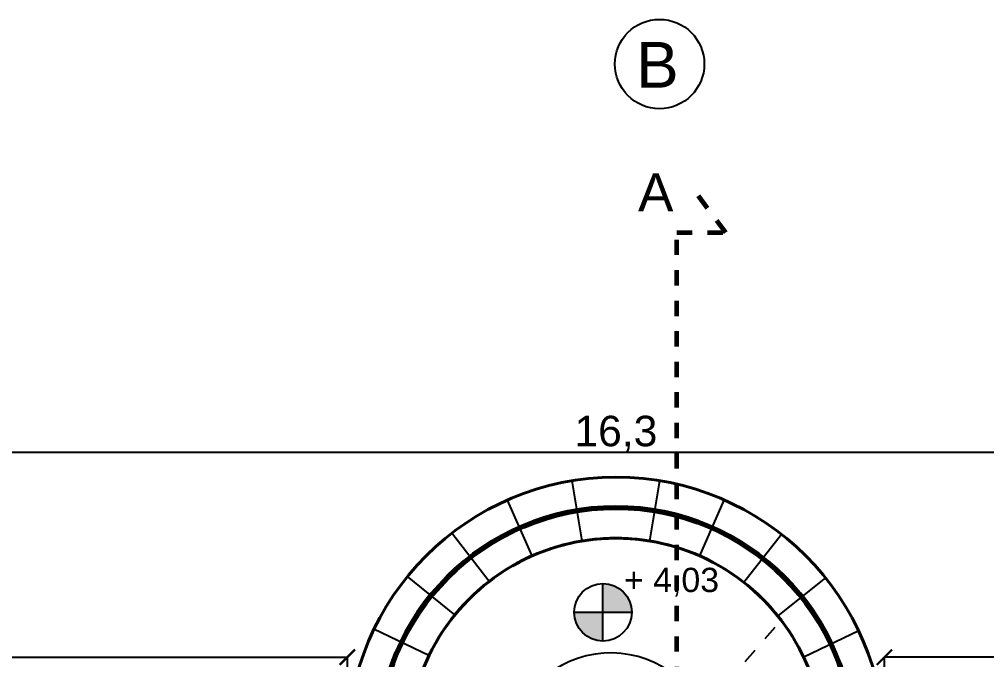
# Model space of a CAD drawing. Header units: millimetres. Extents: x 2459 to 3981, y 1231 to 4850.
# Drawn here: x 3667.85 to 3674.19, y 1293.97 to 1298.17 of the extents above; entities that cross this region are included whole.
import ezdxf

# ---------------------------------------------------------------- set-up
doc = ezdxf.new("R2010")
doc.units = ezdxf.units.MM
doc.linetypes.add('JIS_02_0.7', pattern=[1.35, 0.75, -0.6])
doc.linetypes.add('TRATTEGGIATA', pattern=[0.75, 0.5, -0.25])
for name, color, linetype, lineweight in [('linee murature', 253, 'Continuous', 70), ('linee muri', 7, 'Continuous', 40), ('SEZIONI', 7, 'TRATTEGGIATA', 60)]:
    doc.layers.add(name, color=color, linetype=linetype, lineweight=lineweight)
doc.layers.add('quoteee', color=7, linetype='Continuous')
doc.styles.get("Standard").update_dxf_attribs({"font": 'arial.ttf'})
doc.dimstyles.new('Copia di ISO-25', dxfattribs={"dimtxt": 0.2, "dimasz": 0.1, "dimexe": 0, "dimexo": 0, "dimgap": 0, "dimtad": 3, "dimtxsty": 'Standard', "dimblk": 'ARCHTICK', "dimcen": -2.5, "dimclrd": 256, "dimclre": 256, "dimclrt": 256, "dimadec": 0, "dimazin": 0, "dimtfac": 1, "dimtmove": 2, "dimatfit": 3, "dimldrblk": 'ARCHTICK', "dimfxl": 1, "dimfxlon": 1, "dimtfillclr": 256, "dimlwd": -1, "dimlwe": -1, "dimarcsym": 0})

# ---------------------------------------------------------------- blocks, each defined once
blk = doc.blocks.new('_ArchTick')
at = {"color": 0, "linetype": 'ByBlock', "const_width": 0.15}
blk.add_lwpolyline([(-0.5, -0.5), (0.5, 0.5)], dxfattribs=at)
blk = doc.blocks.new('*D401')
at = {"layer": 'Defpoints', "color": 0, "lineweight": -3, "transparency": 16777216}
for p in [(3670.0047, 1293.9904), (3663.6147, 1292.2906), (3670.0047, 1292.2906)]:
    blk.add_point(p, dxfattribs=at)
at = {"layer": 'quoteee', "transparency": 16777216}
for p, q in [((3663.6147, 1292.9904), (3663.6147, 1293.9904)), ((3663.6147, 1293.9904), (3670.0047, 1293.9904)), ((3670.0047, 1292.9904), (3670.0047, 1293.9904))]:
    blk.add_line(p, q, dxfattribs=at)
at = {"layer": 'quoteee', "transparency": 16777216, "xscale": 0.1, "yscale": 0.1, "zscale": 0.1, "rotation": 180}
blk.add_blockref('_ArchTick', (3663.6147, 1293.9904), dxfattribs=at)
at = {"layer": 'quoteee', "transparency": 16777216, "xscale": 0.1, "yscale": 0.1, "zscale": 0.1}
blk.add_blockref('_ArchTick', (3670.0047, 1293.9904), dxfattribs=at)
at = {"layer": 'quoteee', "transparency": 16777216, "insert": (3666.8097, 1294.1106), "char_height": 0.2, "attachment_point": 5}
blk.add_mtext('6,39', dxfattribs=at)
blk = doc.blocks.new('*D452')
at = {"layer": 'Defpoints', "color": 0, "lineweight": -3, "transparency": 16777216}
for p in [(3679.9147, 1295.3345), (3663.6147, 1292.2906), (3679.9147, 1292.2906)]:
    blk.add_point(p, dxfattribs=at)
at = {"layer": 'quoteee', "transparency": 16777216}
for p, q in [((3663.6147, 1294.3345), (3663.6147, 1295.3345)), ((3663.6147, 1295.3345), (3679.9147, 1295.3345)), ((3679.9147, 1294.3345), (3679.9147, 1295.3345))]:
    blk.add_line(p, q, dxfattribs=at)
at = {"layer": 'quoteee', "transparency": 16777216, "xscale": 0.1, "yscale": 0.1, "zscale": 0.1, "rotation": 180}
blk.add_blockref('_ArchTick', (3663.6147, 1295.3345), dxfattribs=at)
at = {"layer": 'quoteee', "transparency": 16777216, "xscale": 0.1, "yscale": 0.1, "zscale": 0.1}
blk.add_blockref('_ArchTick', (3679.9147, 1295.3345), dxfattribs=at)
at = {"layer": 'quoteee', "transparency": 16777216, "insert": (3671.7647, 1295.4547), "char_height": 0.2, "attachment_point": 5}
blk.add_mtext('16,3', dxfattribs=at)
blk = doc.blocks.new('*D234')
at = {"layer": 'Defpoints', "color": 0, "lineweight": -3, "transparency": 16777216}
for p in [(3673.5247, 1293.9904), (3673.5247, 1292.2906), (3679.9147, 1292.2906)]:
    blk.add_point(p, dxfattribs=at)
at = {"layer": 'quoteee', "transparency": 16777216}
for p, q in [((3673.5247, 1292.9904), (3673.5247, 1293.9904)), ((3679.9147, 1293.9904), (3673.5247, 1293.9904)), ((3679.9147, 1292.9904), (3679.9147, 1293.9904))]:
    blk.add_line(p, q, dxfattribs=at)
at = {"layer": 'quoteee', "transparency": 16777216, "xscale": 0.1, "yscale": 0.1, "zscale": 0.1, "rotation": 180}
blk.add_blockref('_ArchTick', (3673.5247, 1293.9904), dxfattribs=at)
at = {"layer": 'quoteee', "transparency": 16777216, "xscale": 0.1, "yscale": 0.1, "zscale": 0.1}
blk.add_blockref('_ArchTick', (3679.9147, 1293.9904), dxfattribs=at)
at = {"layer": 'quoteee', "transparency": 16777216, "insert": (3676.7197, 1294.1106), "char_height": 0.2, "attachment_point": 5}
blk.add_mtext('6,39', dxfattribs=at)

msp = doc.modelspace()

# ---------------------------------------------------------------- hatches: boundary and pattern name
at = {"linetype": 'Continuous'}
h = msp.add_hatch(color=256, dxfattribs=at)
h.dxf.hatch_style = 1
h.paths.add_polyline_path([(3671.67961, 1294.474184), (3671.67961, 1294.285382), (3671.868412, 1294.285382, 0.41421356)])
h.paths.add_polyline_path([(3671.67961, 1294.285382), (3671.490807, 1294.285382, 0.41421356), (3671.67961, 1294.096579)])
h = msp.add_hatch(color=256)
h.dxf.hatch_style = 1
h.paths.add_polyline_path([(3671.67961, 1294.474184), (3671.67961, 1294.285382), (3671.868412, 1294.285382, 0.41421356)])
h.paths.add_polyline_path([(3671.67961, 1294.285382), (3671.490807, 1294.285382, 0.41421356), (3671.67961, 1294.096579)])

# ---------------------------------------------------------------- linework, layer by layer
for p, q in [((3671.54308, 1294.752392), (3671.477878, 1295.147019)), ((3671.986467, 1294.752392), (3672.051669, 1295.147019)), ((3671.215639, 1294.654788), (3671.054135, 1295.020704)), ((3672.313908, 1294.654788), (3672.475412, 1295.020704)), ((3670.933988, 1294.487351), (3670.689651, 1294.804043)), ((3672.604172, 1294.482228), (3672.850447, 1294.797414)), ((3670.708749, 1294.267589), (3670.398168, 1294.519653)), ((3672.828058, 1294.261088), (3673.14018, 1294.511242)), ((3671.67961, 1294.096579), (3671.67961, 1294.474184)), ((3671.490807, 1294.285382), (3671.868412, 1294.285382)), ((3670.539546, 1294.000905), (3670.179197, 1294.174533)), ((3672.995622, 1293.993371), (3673.357029, 1294.164785))]:
    msp.add_line(p, q, dxfattribs=at)
for p, q in [((3671.54308, 1294.752392), (3671.477878, 1295.147019)), ((3671.986467, 1294.752392), (3672.051669, 1295.147019)), ((3671.215639, 1294.654788), (3671.054135, 1295.020704)), ((3672.313908, 1294.654788), (3672.475412, 1295.020704)), ((3670.933988, 1294.487351), (3670.689651, 1294.804043)), ((3672.604172, 1294.482228), (3672.850447, 1294.797414)), ((3670.708749, 1294.267589), (3670.398168, 1294.519653)), ((3672.828058, 1294.261088), (3673.14018, 1294.511242)), ((3671.67961, 1294.096579), (3671.67961, 1294.474184)), ((3671.490807, 1294.285382), (3671.868412, 1294.285382)), ((3670.539546, 1294.000905), (3670.179197, 1294.174533)), ((3672.995622, 1293.993371), (3673.357029, 1294.164785))]:
    msp.add_line(p, q)
at = {"linetype": 'TRATTEGGIATA', "ltscale": 0.003}
msp.add_line((3671.824742, 1293.056348), (3672.847771, 1294.233209), dxfattribs=at)
msp.add_line((3671.824742, 1293.056348), (3672.847771, 1294.233209), dxfattribs=at)
msp.add_line((3671.824742, 1293.056348), (3672.847771, 1294.233209), dxfattribs=at)
msp.add_line((3671.824742, 1293.056348), (3672.847771, 1294.233209), dxfattribs=at)
at = {"linetype": 'Continuous', "ltscale": 0.01}
msp.add_circle((3672.051016, 1297.878886), 0.292842, dxfattribs=at)
at = {"ltscale": 0.01}
msp.add_circle((3672.051016, 1297.878886), 0.292842, dxfattribs=at)
at = {"linetype": 'Continuous'}
msp.add_circle((3671.67961, 1294.285382), 0.188803, dxfattribs=at)
msp.add_circle((3671.67961, 1294.285382), 0.188803)
for centre, radius, start, end in [((3671.764742, 1293.410565), 1.76, 360, 180), ((3671.764762, 1293.410565), 1.36002, 359.5622927, 180), ((3671.731273, 1293.341751), 0.676615, 26.6064011, 180.9029749)]:
    msp.add_arc(centre, radius, start, end, dxfattribs=at)
msp.add_arc((3671.731273, 1293.341751), 0.676615, 26.6064011, 180.9029749)
at = {"layer": 'linee murature', "linetype": 'Continuous'}
msp.add_arc((3671.764762, 1293.410565), 1.56002, 0, 180, dxfattribs=at)
at = {"layer": 'linee murature', "lineweight": 70}
msp.add_arc((3671.764762, 1293.410565), 1.56002, 0, 180, dxfattribs=at)
at = {"layer": 'linee muri'}
for centre, radius, start, end in [((3671.764742, 1293.410565), 1.76, 360, 180), ((3671.764742, 1293.410565), 1.76, 0, 180), ((3671.764722, 1293.410565), 1.36002, 0, 180.4377073), ((3671.764762, 1293.410565), 1.36002, 359.5622927, 180)]:
    msp.add_arc(centre, radius, start, end, dxfattribs=at)
at = {"layer": 'SEZIONI', "linetype": 'JIS_02_0.7', "ltscale": 0.01}
msp.add_lwpolyline([(3672.610446, 1277.239129), (3672.804537, 1277.427025), (3672.164734, 1277.427025), (3672.164734, 1296.773602), (3672.484603, 1296.773602), (3672.297272, 1297.027692)], dxfattribs=at)

# ---------------------------------------------------------------- texts
at = {"linetype": 'Continuous'}
for s, height, p in [('B', 0.3, (3671.89699, 1297.72379)), ('A', 0.25, (3671.909241, 1296.912191)), ('+ 4,03', 0.1590046, (3671.817302, 1294.417675))]:
    msp.add_text(s, height=height, dxfattribs=at).set_placement(p)
for s, height, p in [('B', 0.3, (3671.89699, 1297.72379)), ('A', 0.25, (3671.909241, 1296.912191)), ('+ 4,03', 0.1590046, (3671.817302, 1294.417675))]:
    msp.add_text(s, height=height).set_placement(p)

# ---------------------------------------------------------------- dimensions: what is measured, and where the dimension line sits
at = {"layer": 'quoteee'}
for base, p2, picture, middle in [((3679.914742, 1295.334483), (3679.914742, 1292.290565), '*D452', (3671.764742, 1295.454674)), ((3670.004742, 1293.99042), (3670.004742, 1292.290565), '*D401', (3666.809742, 1294.110611))]:
    dim = msp.add_linear_dim(base=base, p1=(3663.614742, 1292.290565), p2=p2, dimstyle='Copia di ISO-25', dxfattribs=at)
    dim.commit()
    dim.dimension.update_dxf_attribs({"geometry": picture, "text_midpoint": middle})
dim = msp.add_linear_dim(base=(3673.524742, 1293.99042), p1=(3679.914742, 1292.290565), p2=(3673.524742, 1292.290565), angle=180, dimstyle='Copia di ISO-25', dxfattribs=at)
dim.commit()
dim.dimension.update_dxf_attribs({"geometry": '*D234', "text_midpoint": (3676.719742, 1294.110611)})

doc.saveas('drawing.dxf')
